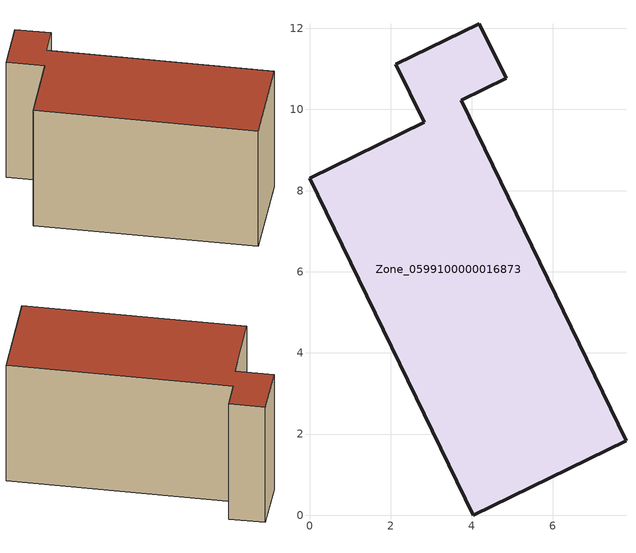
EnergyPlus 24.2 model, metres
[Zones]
Zone_0599100000016873
 floor ground (C_G): 2.83,9.69 2.12,11.12 4.18,12.11 4.85,10.77 3.74,10.23 7.8,1.83 4.03,0 0,8.31 z0
 wall outside (C_F): 4.85,10.77 4.18,12.11 2.12,11.12 2.83,9.69 0,8.31 4.03,0 7.8,1.83 3.74,10.23 4.85,10.77 z0:5.75
 roof outside (C_R): 0,8.31 4.03,0 7.8,1.83 3.74,10.23 4.85,10.77 4.18,12.11 2.12,11.12 2.83,9.69 z5.75
[BUILDING]
Pand.0599100000016873: North Axis=0; Terrain=City; Loads Convergence Tolerance Value=0.04; Temperature Convergence Tolerance Value=0.4; Solar Distribution=FullExterior; Maximum Number of Warmup Days=25; Minimum Number of Warmup Days=1
[Site:Location]
Rotterdam.The.Hague.AP_ZH_NLD Design_Conditions: Latitude=51.96; Longitude=4.45; Time Zone=1; Elevation=-4.5
[SITE:GROUNDTEMPERATURE:BUILDINGSURFACE]
18, 18, 18, 18, 18, 18, 18, 18, 18, 18, 18, 18
[MATERIAL] Thermal Absorptance=0.9; Solar Absorptance=0.7; Visible Absorptance=0.7
Name | Roughness | Thickness | Conductivity | Density | Specific Heat
G.TI.1946-1964 | MediumSmooth | 0.15 | 1 | 540 | 1210
F.TI.1946-1964 | Rough | 0.3 | 0.857143 | 1920 | 840
R.TI.1946-1964 | MediumRough | 0.2 | 0.277778 | 1500 | 1000
[CONSTRUCTION]
C_G: G.TI.1946-1964
C_F: F.TI.1946-1964
C_R: R.TI.1946-1964
[ZONE]
Zone_0599100000016873: Type=1; Multiplier=1; Ceiling Height=Autocalculate; Volume=Autocalculate; Floor Area=autocalculate; Part of Total Floor Area=Yes
[ZONEINFILTRATION:DESIGNFLOWRATE]
Infil_Zone_0599100000016873: Zone or ZoneList or Space or SpaceList=Zone_0599100000016873; Schedule=AlwaysOn; Design Flow Rate Calculation Method=Flow/Area; Flow Rate per Floor Area=0.003; Constant Term Coefficient=1; Temperature Term Coefficient=0; Velocity Term Coefficient=0; Velocity Squared Term Coefficient=0
[HVACTEMPLATE:ZONE:IDEALLOADSAIRSYSTEM]
Zone_0599100000016873: Maximum Heating Supply Air Temperature=50; Minimum Cooling Supply Air Temperature=13; Maximum Heating Supply Air Humidity Ratio=0.0156; Minimum Cooling Supply Air Humidity Ratio=0.0077; Heating Limit=NoLimit; Cooling Limit=NoLimit; Dehumidification Control Type=ConstantSensibleHeatRatio; Cooling Sensible Heat Ratio=0.7; Dehumidification Setpoint=60; Humidification Control Type=None; Humidification Setpoint=30; Outdoor Air Method=None; Outdoor Air Flow Rate per Person=0.00944; Outdoor Air Flow Rate per Zone Floor Area=0; Outdoor Air Flow Rate per Zone=0; Demand Controlled Ventilation Type=None; Outdoor Air Economizer Type=NoEconomizer; Heat Recovery Type=None; Sensible Heat Recovery Effectiveness=0.7; Latent Heat Recovery Effectiveness=0.65
[ZONECONTROL:THERMOSTAT]
ThermostatControl_Zone_0599100000016873: Zone or ZoneList=Zone_0599100000016873; Control Type Schedule=DualSetpointControlType; Control 1=Thermostat_Zone_0599100000016873; Temperature Difference Between Cutout And Setpoint=0
[THERMOSTATSETPOINT:DUALSETPOINT]
Thermostat_Zone_0599100000016873: Heating Setpoint Temperature Schedule=HeatingSetpoint_Zone_0599100000016873; Cooling Setpoint Temperature Schedule=CoolingSetpoint_Zone_0599100000016873
[SCHEDULE:COMPACT]
HeatingSetpoint_Zone_0599100000016873: Through: 12/31, For: AllDays, Until: 24:00, 21
CoolingSetpoint_Zone_0599100000016873: Through: 12/31, For: AllDays, Until: 24:00, 24
DualSetpointControlType: Through: 12/31, For: AllDays, Until: 24:00, 4
AlwaysOn: Through: 12/31, For: AllDays, Until: 24:00, 1
